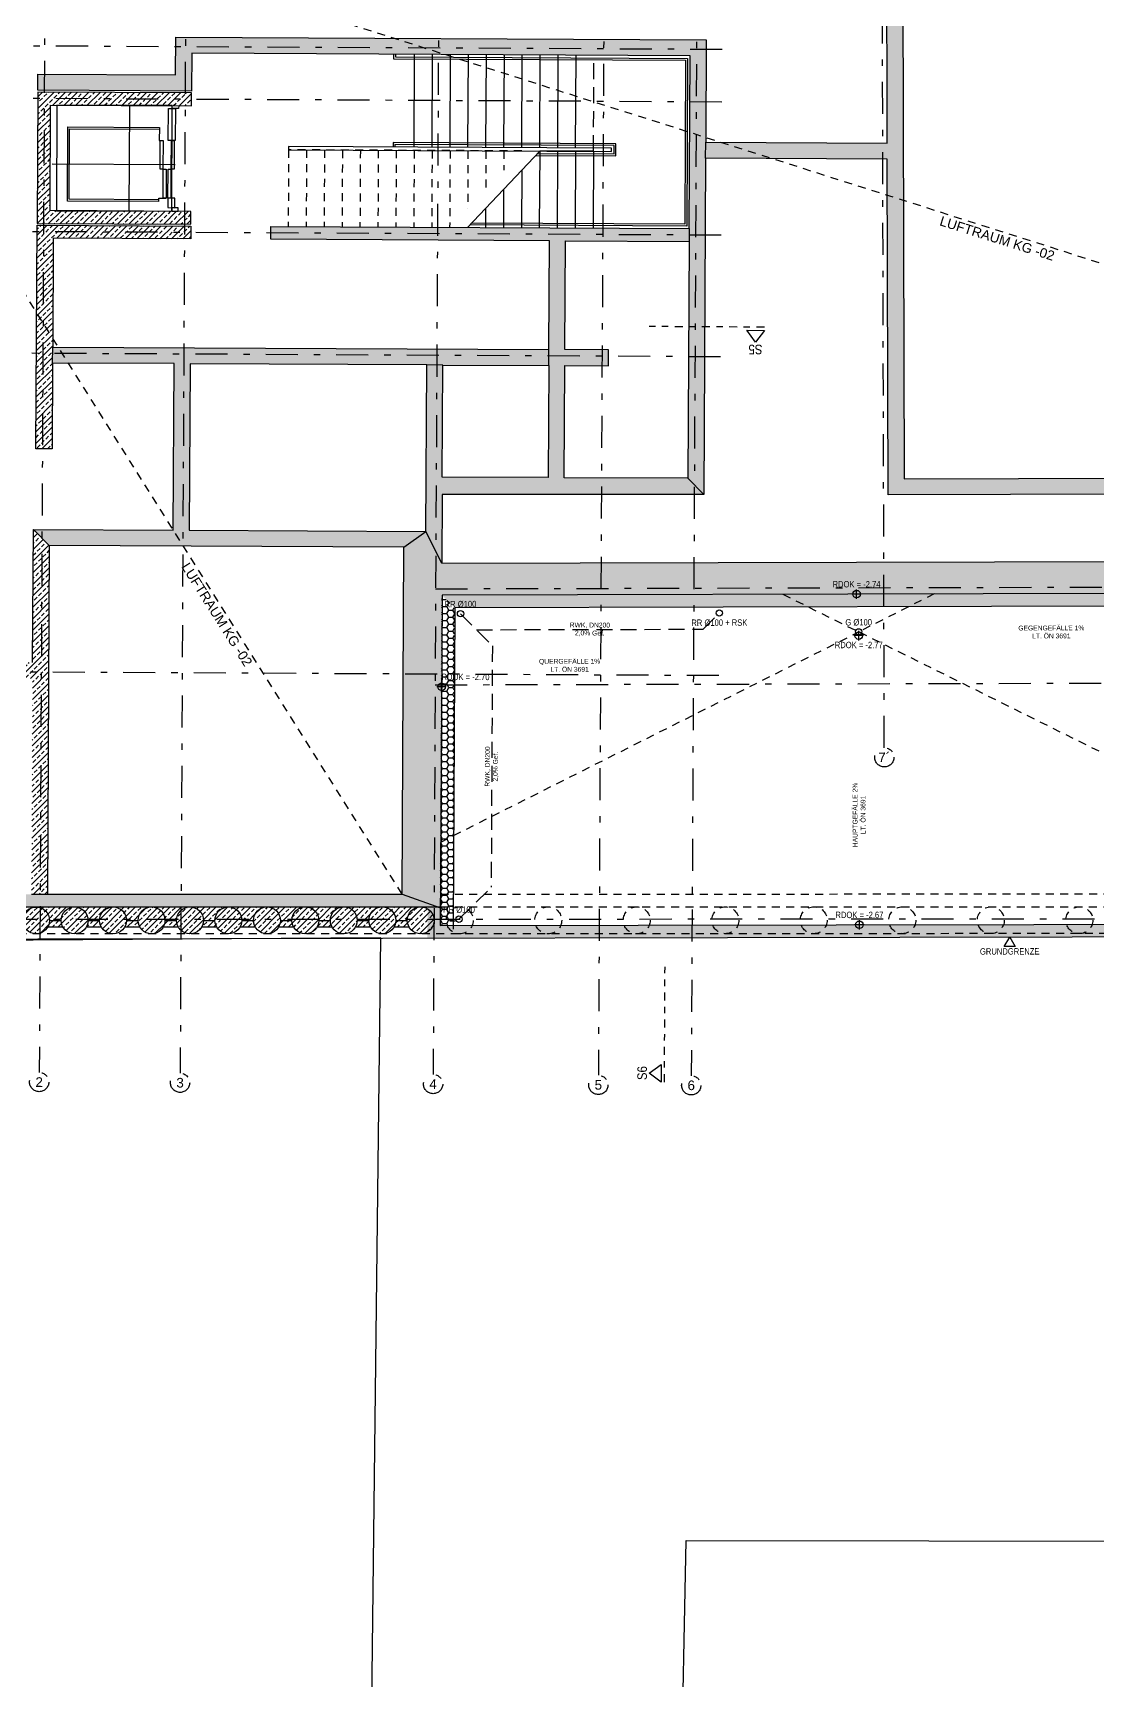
# Model space of a CAD drawing. Header units: millimetres. Extents: x 2717 to 2789, y 1567 to 1698.
# Drawn here: x 2727.82 to 2744.43, y 1627.54 to 1653.27 of the extents above; entities that cross this region are included whole.
import ezdxf
from ezdxf.enums import TextEntityAlignment as Align

# ---------------------------------------------------------------- set-up
doc = ezdxf.new("R2010")
doc.units = ezdxf.units.MM
for name, pattern in [('DASHDOT', [1, 0.5, -0.25, 0, -0.25]), ('HIDDEN', [0.375, 0.25, -0.125]), ('HIDDEN2', [0.1875, 0.125, -0.0625]), ('STRICHPUNKT', [1, 0.5, -0.25, 0, -0.25]), ('STRICHPUNKTX2', [2, 1, -0.5, 0, -0.5])]:
    doc.linetypes.add(name, pattern=pattern)
for name, color, linetype in [('00-AUF---------M0', 8, 'Continuous'), ('01-HID-G00-Lk2-ENTWÄSSERUNG', 8, 'HIDDEN2'), ('01-SCH-G00-Lk2-M0', 8, 'STRICHPUNKTX2'), ('01-SYM-G00-Lk2-M0', 8, 'Continuous'), ('01-TXT---------M0', 1, 'Continuous'), ('02-AXO-G00-Lk2-M0', 8, 'STRICHPUNKT'), ('02-DIM-G00-Lk2-ACHSEN', 8, 'Continuous'), ('02-FIL-G00-Lk2-LILA', 223, 'Continuous'), ('02-FIL-G00-Lk2-STB', 8, 'Continuous'), ('02-HID-G00-Lk2-M0', 8, 'HIDDEN2'), ('02-TWA-G00-Lk2-M0', 4, 'Continuous'), ('02-TWB-G00-Lk2-M0', 5, 'Continuous'), ('02-TXT-G00-Lk2-M0', 8, 'Continuous'), ('02-WDA-G00-Lk2-M0', 8, 'Continuous'), ('03-SYM-G00-LK2-M0', 8, 'Continuous'), ('06-SYM-G00-Lk2-M0', 8, 'Continuous'), ('07-RWK-G00-Lk2-M0', 150, 'HIDDEN'), ('07-RWK-G00-Lk2-TXT', 150, 'Continuous'), ('07-TXT---------M0', 8, 'Continuous'), ('09-FIL-G00-LK2-BLAU', 161, 'Continuous'), ('09-VER-G00-Lk2-GRUNDSTÜCKSGRENZE', 161, 'Continuous')]:
    doc.layers.add(name, color=color, linetype=linetype)
doc.layers.add('00_HLP---------M0', color=6, linetype='Continuous', plot=False)
doc.layers.add('02_PKW-G00-Lk2-M0', color=6, linetype='Continuous', plot=False)
doc.styles.add('ARIAL', font='arial.ttf', dxfattribs={"width": 0.85})
doc.styles.get("Standard").update_dxf_attribs({"font": 'arial.ttf'})
doc.dimstyles.new('pp chromy&schneider', dxfattribs={"dimscale": 0.005, "dimtxt": 25, "dimasz": 10, "dimexe": 0, "dimexo": 0, "dimgap": 5, "dimtad": 1, "dimdec": 1, "dimlfac": 100, "dimrnd": 0.1, "dimzin": 9, "dimdsep": 46, "dimtxsty": 'ARIAL', "dimblk": 'c&s kote', "dimcen": 0, "dimse1": 1, "dimse2": 1, "dimclrd": 8, "dimclrt": 8, "dimadec": 0, "dimazin": 0, "dimtfac": 0.75, "dimtdec": 1, "dimtix": 1, "dimtmove": 2, "dimatfit": 0, "dimldrblk": 'NONE', "dimfxl": 1, "dimtolj": 1, "dimlwd": -1, "dimarcsym": 0})
pattern_1 = [(45, (2691.82905, 1579.03722), (-0.08980256, 0.08980256), []), (45, (2691.91885, 1579.03722), (-0.08980256, 0.08980256), [0.0635, -0.03175])]
pattern_2 = [(4e-12, (2691.829046, 1579.03722), (0.09525, 0.0549926), [0.0635, -0.127]), (120, (2691.829046, 1579.03722), (-0.09524999, 0.05499262), [0.0635, -0.127]), (60, (2691.829046, 1579.03722), (1e-08, 0.10998522), [-0.127, 0.0635])]
pattern_3 = [(45, (2691.82905, 1579.03722), (-0.08980256, 0.08980256), []), (45, (2691.91885, 1579.03722), (-0.08980256, 0.08980256), [0.0635, -0.03175])]

# ---------------------------------------------------------------- blocks, each defined once
blk = doc.blocks.new('01-HK3')
blk.add_lwpolyline([(0, 0), (0.042, 0.073), (-0.042, 0.073)], close=True)
at = {"color": 0, "style": 'ARIAL', "width": 0.85}
blk.add_attdef('HEIGHT', text='', height=0.05, dxfattribs=at).set_placement((0, 0.35), align=Align.TOP_CENTER)
blk = doc.blocks.new('LIFT')
at = {"layer": '00-AUF---------M0'}
for p, q in [((1.5, 1.73), (0.34, 1.73)), ((0.34, 1.73), (0.34, 0.3)), ((1.47, 1.7), (0.37, 1.7)), ((0.37, 1.7), (0.37, 0.3)), ((1.47, 0.3), (1.47, 1.7)), ((1.5, 0.3), (1.5, 1.73))]:
    blk.add_line(p, q, dxfattribs=at)
for points in [[(0.34, 0.3), (0.544, 0.3), (0.544, 0.29)], [(1.5, 0.3), (1.444, 0.3), (1.444, 0.19)]]:
    blk.add_lwpolyline(points, dxfattribs=at)
for points in [[(0.994, 0.24), (0.994, 0.285), (0.544, 0.285), (0.544, 0.24)], [(0, 0.1), (0, 0), (0.044, 0), (0.044, 0.1)], [(0.044, 0.05), (0.544, 0.05), (0.544, 0.16), (0.044, 0.16)], [(0.994, 0.065), (0.994, 0.11), (0.544, 0.11), (0.544, 0.065)], [(1.444, 0.19), (1.444, 0.235), (0.994, 0.235), (0.994, 0.19)], [(1.444, 0.115), (1.444, 0.16), (0.994, 0.16), (0.994, 0.115)], [(1.594, 0.05), (1.444, 0.05), (1.444, 0.16), (1.594, 0.16), (1.594, 0.05)], [(1.65, 0.1), (1.65, 0), (1.594, 0), (1.594, 0.1)]]:
    blk.add_lwpolyline(points, close=True, dxfattribs=at)
at = {"layer": '00_HLP---------M0'}
for points in [[(1.65, 1.9), (1.65, 0.1), (0, 0.1), (0, 1.9), (1.65, 1.9)], [(0.924, 0.05), (0.924, 1.97)], [(1.65, 0.763), (0, 0.763)]]:
    blk.add_lwpolyline(points, dxfattribs=at)
blk = doc.blocks.new('03-rar')
blk.add_circle((0, 0), 0.05)
at = {"layer": '01-TXT---------M0', "color": 8, "style": 'ARIAL', "width": 0.85}
blk.add_attdef('RR', text='', height=0.1, dxfattribs=at).set_placement((0, 0.1), align=Align.CENTER)
blk = doc.blocks.new('schnittführung')
at = {"color": 4, "linetype": 'DASHDOT', "ltscale": 0.25}
blk.add_line((0.237, -0.138), (0.237, 1.662), dxfattribs=at)
blk.add_line((0.237, -0.138), (0.237, 1.662), dxfattribs=at)
blk.add_line((0.237, -0.138), (0.237, 1.662), dxfattribs=at)
at = {"color": 4}
blk.add_lwpolyline([(0.187, 0.138), (0.187, -0.138), (0, 0)], close=True, dxfattribs=at)
at = {"layer": '07-TXT---------M0', "color": 9, "style": 'ARIAL', "text_generation_flag": 6, "width": 0.85}
blk.add_attdef('SCHNITT', text='', height=0.15, rotation=270, dxfattribs=at).set_placement((-0.037, 0), align=Align.CENTER)
blk = doc.blocks.new('01-HK2')
for p, q in [((0.098, 0), (-0.098, 0)), ((0, -0.098), (0, 0.098))]:
    blk.add_line(p, q)
blk.add_circle((0, 0), 0.0773)
at = {"layer": '01-TXT---------M0', "color": 8, "style": 'ARIAL', "width": 0.85}
blk.add_attdef('HEIGHT', text='', height=0.1, rotation=360, dxfattribs=at).set_placement((0, 0.132), align=Align.BOTTOM_CENTER)
blk = doc.blocks.new('c&s kote')
at = {"color": 8}
for p, q in [((0, -2), (0, 2)), ((0, 2), (0, -2)), ((-2, 0), (2, 0)), ((2, 0), (-2, 0))]:
    blk.add_line(p, q, dxfattribs=at)
blk.add_circle((0, 0), 0.5, dxfattribs=at)
blk = doc.blocks.new('*D783')
at = {"layer": '02-DIM-G00-Lk2-ACHSEN', "color": 8, "transparency": 16777216}
blk.add_arc((2722.769, 1656.901), 0.778, 93.3897, 176.7618, dxfattribs=at)
at = {"layer": 'Defpoints', "color": 0, "transparency": 16777216}
for p in [(2722.782, 1659.462), (2722.38, 1657.575), (2738.599, 1657.023), (2717.58, 1656.86), (2722.667, 1637.062)]:
    blk.add_point(p, dxfattribs=at)
at = {"layer": '02-DIM-G00-Lk2-ACHSEN', "color": 8, "transparency": 16777216, "xscale": 0.05, "yscale": 0.05, "zscale": 0.05}
for p, rotation in [((2722.773, 1657.679), 1.54864684780832), ((2721.991, 1656.895), 268.6029117767805)]:
    blk.add_blockref('c&s kote', p, dxfattribs=dict(at, rotation=rotation))
at = {"layer": '02-DIM-G00-Lk2-ACHSEN', "color": 8, "transparency": 16777216, "insert": (2722.281, 1657.387), "char_height": 0.125, "attachment_point": 5, "rotation": 225.0758, "style": 'ARIAL'}
blk.add_mtext('\\A1;90.74°', dxfattribs=at)
blk = doc.blocks.new('_None')
blk = doc.blocks.new('*D784')
at = {"layer": '02-DIM-G00-Lk2-ACHSEN', "color": 8, "transparency": 16777216}
blk.add_arc((2722.679, 1639.429), 1.076, 182.6772, 267.0448, dxfattribs=at)
at = {"layer": 'Defpoints', "color": 0, "transparency": 16777216}
for p in [(2722.782, 1659.462), (2717.491, 1639.427), (2735.08, 1639.432), (2721.747, 1638.892), (2722.667, 1637.062)]:
    blk.add_point(p, dxfattribs=at)
at = {"layer": '02-DIM-G00-Lk2-ACHSEN', "color": 8, "transparency": 16777216, "xscale": 0.05, "yscale": 0.05, "zscale": 0.05}
for p, rotation in [((2721.603, 1639.428), 91.34581227780384), ((2722.674, 1638.353), 358.376192248223)]:
    blk.add_blockref('c&s kote', p, dxfattribs=dict(at, rotation=rotation))
at = {"layer": '02-DIM-G00-Lk2-ACHSEN', "color": 8, "transparency": 16777216, "insert": (2721.98, 1638.732), "char_height": 0.125, "attachment_point": 5, "rotation": 314.861, "style": 'ARIAL'}
blk.add_mtext('\\A1;89.69°', dxfattribs=at)
blk = doc.blocks.new('*D785')
at = {"layer": '02-DIM-G00-Lk2-ACHSEN', "color": 8, "transparency": 16777216}
blk.add_arc((2722.749, 1653.094), 0.799, 93.2915, 176.1236, dxfattribs=at)
at = {"layer": 'Defpoints', "color": 0, "transparency": 16777216}
for p in [(2722.782, 1659.462), (2722.353, 1653.789), (2717.561, 1653.121), (2738.579, 1653.013), (2722.667, 1637.062)]:
    blk.add_point(p, dxfattribs=at)
at = {"layer": '02-DIM-G00-Lk2-ACHSEN', "color": 8, "transparency": 16777216, "xscale": 0.05, "yscale": 0.05, "zscale": 0.05}
for p, rotation in [((2722.753, 1653.894), 1.499517257548462), ((2721.95, 1653.098), 267.9155813783806)]:
    blk.add_blockref('c&s kote', p, dxfattribs=dict(at, rotation=rotation))
at = {"layer": '02-DIM-G00-Lk2-ACHSEN', "color": 8, "transparency": 16777216, "insert": (2722.249, 1653.599), "char_height": 0.125, "attachment_point": 5, "rotation": 224.7075, "style": 'ARIAL'}
blk.add_mtext('\\A1;90.00°', dxfattribs=at)
blk = doc.blocks.new('*D806')
at = {"layer": '02-DIM-G00-Lk2-ACHSEN', "color": 8, "transparency": 16777216}
blk.add_arc((2759.489, 1655.054), 0.842, 3.5436, 86.2542, dxfattribs=at)
at = {"layer": 'Defpoints', "color": 0, "transparency": 16777216}
for p in [(2759.515, 1659.354), (2760.218, 1655.475), (2736.739, 1654.997), (2762.057, 1655.06), (2759.411, 1642.154)]:
    blk.add_point(p, dxfattribs=at)
at = {"layer": '02-DIM-G00-Lk2-ACHSEN', "color": 8, "transparency": 16777216, "xscale": 0.05, "yscale": 0.05, "zscale": 0.05}
for p, rotation in [((2759.494, 1655.896), 177.9548334425481), ((2760.331, 1655.056), 271.8429358785077)]:
    blk.add_blockref('c&s kote', p, dxfattribs=dict(at, rotation=rotation))
at = {"layer": '02-DIM-G00-Lk2-ACHSEN', "color": 8, "transparency": 16777216, "insert": (2760.148, 1655.711), "char_height": 0.125, "attachment_point": 5, "rotation": 314.8989, "style": 'ARIAL'}
blk.add_mtext('\\A1;89.51°', dxfattribs=at)
blk = doc.blocks.new('*D807')
at = {"layer": '02-DIM-G00-Lk2-ACHSEN', "color": 8, "transparency": 16777216}
blk.add_arc((2755.601, 1653.594), 0.501, 5.8632, 84.4214, dxfattribs=at)
at = {"layer": 'Defpoints', "color": 0, "transparency": 16777216}
for p in [(2755.587, 1659.344), (2756.035, 1653.846), (2762.061, 1653.61), (2736.732, 1653.547), (2755.63, 1642.144)]:
    blk.add_point(p, dxfattribs=at)
at = {"layer": '02-DIM-G00-Lk2-ACHSEN', "color": 8, "transparency": 16777216, "xscale": 0.05, "yscale": 0.05, "zscale": 0.05}
for p, rotation in [((2755.6, 1654.095), 177.281841373608), ((2756.102, 1653.595), 273.0027660313883)]:
    blk.add_blockref('c&s kote', p, dxfattribs=dict(at, rotation=rotation))
at = {"layer": '02-DIM-G00-Lk2-ACHSEN', "color": 8, "transparency": 16777216, "insert": (2756.017, 1654.012), "char_height": 0.125, "attachment_point": 5, "rotation": 315.1423, "style": 'ARIAL'}
blk.add_mtext('\\A1;90.00°', dxfattribs=at)

msp = doc.modelspace()

# ---------------------------------------------------------------- hatches: boundary and pattern name
at = {"layer": '02-FIL-G00-Lk2-LILA'}
h = msp.add_hatch(dxfattribs=at)
h.set_pattern_fill('HONEY', color=256, scale=0.02, angle=107.04654, style=0)
h.set_pattern_definition(pattern_2)
h.paths.add_polyline_path([(2759.5437, 1644.5538), (2734.2054, 1644.491), (2734.4044, 1644.2914), (2759.5425, 1644.3539)])
h = msp.add_hatch(dxfattribs=at)
h.set_pattern_fill('HONEY', color=256, scale=0.02, angle=107.04654, style=0)
h.set_pattern_definition(pattern_2)
h.paths.add_polyline_path([(2734.2054, 1644.491), (2734.1792, 1639.3297), (2734.3791, 1639.3301), (2734.4044, 1644.2914)])
at = {"layer": '02-FIL-G00-Lk2-STB'}
h = msp.add_hatch(dxfattribs=at)
h.set_pattern_fill('ANSI33', color=256, scale=0.02, angle=107.04654, style=0)
h.set_pattern_definition(pattern_1)
h.paths.add_polyline_path([(2741.3987, 1654.6588), (2741.1487, 1654.6582), (2741.1564, 1651.5502), (2738.3216, 1651.5647), (2738.3203, 1651.3147), (2741.1571, 1651.3002), (2741.1701, 1646.0582), (2746.8201, 1646.0722), (2746.8194, 1646.3223), (2741.4194, 1646.3089)])
h = msp.add_hatch(dxfattribs=at)
h.set_pattern_fill('ANSI33', color=256, scale=0.02, angle=107.04654, style=0)
h.set_pattern_definition(pattern_1)
h.paths.add_polyline_path([(2738.3216, 1651.5647), (2738.3298, 1653.1647), (2730.0499, 1653.2069), (2730.0469, 1652.6169), (2727.8969, 1652.6279), (2727.8956, 1652.3779), (2730.2956, 1652.3657), (2730.2986, 1652.9556), (2738.0785, 1652.9159), (2738.0647, 1650.216), (2738.0637, 1650.016), (2738.0448, 1646.316), (2738.2935, 1646.0647), (2738.3203, 1651.3147)])
h = msp.add_hatch(dxfattribs=at)
h.set_pattern_fill('ANSI33', color=256, scale=0.02, angle=107.04654, style=0)
h.set_pattern_definition([(44.70755, (2694.996, 1601.30276), (-0.08934302, 0.09025976), []), (44.70755, (2695.0858, 1601.3023), (-0.08934302, 0.09025976), [0.0635, -0.03175])])
h.paths.add_polyline_path([(2730.2954, 1652.3357), (2727.8955, 1652.3479), (2727.885, 1650.2979), (2730.285, 1650.2857), (2730.286, 1650.4857), (2728.086, 1650.4969), (2728.0945, 1652.1469), (2730.2944, 1652.1357)])
h = msp.add_hatch(dxfattribs=at)
h.set_pattern_fill('ANSI33', color=256, scale=0.02, angle=107.04654, style=0)
h.set_pattern_definition(pattern_1)
h.paths.add_polyline_path([(2738.0647, 1650.216), (2731.5348, 1650.2493), (2731.5338, 1650.0493), (2735.8836, 1650.0271), (2735.875, 1648.3271), (2728.128, 1648.3667), (2728.1239, 1648.1167), (2730.0239, 1648.107), (2730.0106, 1645.507), (2727.8256, 1645.5182), (2728.0743, 1645.2669), (2733.6093, 1645.2386), (2733.9548, 1645.4869), (2730.2606, 1645.5057), (2730.2739, 1648.1057), (2733.9681, 1648.0869), (2733.9548, 1645.4869), (2734.2022, 1644.9909), (2734.2078, 1646.0647), (2738.2935, 1646.0647), (2738.0448, 1646.316), (2736.1147, 1646.3259), (2736.1237, 1648.0758), (2736.8038, 1648.0724), (2736.805, 1648.3224), (2736.125, 1648.3258), (2736.1336, 1650.0258), (2738.0637, 1650.016)])
h.paths.add_polyline_path([(2734.2181, 1648.0856), (2735.8737, 1648.0771), (2735.8647, 1646.3271), (2734.2091, 1646.3356)], flags=16)
h = msp.add_hatch(dxfattribs=at)
h.set_pattern_fill('ANSI33', color=256, scale=0.02, angle=107.04654, style=0)
h.set_pattern_definition(pattern_1)
h.paths.add_polyline_path([(2728.128, 1648.3667), (2728.1338, 1650.0667), (2730.2848, 1650.0557), (2730.2848, 1650.2557), (2727.8849, 1650.2679), (2727.867, 1646.778), (2728.117, 1646.7767), (2728.1239, 1648.1167)])
h = msp.add_hatch(dxfattribs=at)
h.set_pattern_fill('ANSI33', color=256, scale=0.02, angle=107.04654, style=0)
h.set_pattern_definition(pattern_1)
h.paths.add_polyline_path([(2727.8256, 1645.5182), (2727.815, 1643.4382), (2723.0501, 1643.4625), (2723.0488, 1643.2125), (2727.8137, 1643.1882), (2727.7965, 1639.8197), (2728.0465, 1639.8198), (2728.0743, 1645.2669)])
h = msp.add_hatch(dxfattribs=at)
h.set_pattern_fill('ANSI33', color=256, scale=0.02, angle=107.04654, style=0)
h.set_pattern_definition(pattern_1)
h.paths.add_polyline_path([(2759.2133, 1644.553), (2759.2133, 1644.5587), (2759.0185, 1645.0526), (2734.2022, 1644.9909), (2733.9548, 1645.4869), (2733.6093, 1645.2386), (2733.5816, 1639.8212), (2734.1401, 1639.6213), (2734.1806, 1639.6213), (2734.2054, 1644.491)])
h = msp.add_hatch(dxfattribs=at)
h.set_pattern_fill('ANSI33', color=256, scale=0.02, angle=107.04654, style=0)
h.set_pattern_definition(pattern_1)
h.paths.add_polyline_path([(2733.5816, 1639.8212), (2728.0465, 1639.8198), (2727.7965, 1639.8197), (2723.0315, 1639.8185), (2722.8304, 1639.6185), (2723.5185, 1639.6186, -0.0020296), (2723.5202, 1639.6186), (2724.4181, 1639.6189, -0.0028758), (2724.4205, 1639.6189), (2725.3178, 1639.6191, -0.0035244), (2725.3208, 1639.6191), (2726.2176, 1639.6193, -0.0040709), (2726.221, 1639.6193), (2727.1174, 1639.6195, -0.0045522), (2727.1212, 1639.6195), (2727.6173, 1639.6197, -0.0047988), (2727.6213, 1639.6197), (2728.1172, 1639.6198, -0.0050333), (2728.1214, 1639.6198), (2734.1401, 1639.6213)])
h = msp.add_hatch(dxfattribs=at)
h.set_pattern_fill('ANSI33', color=256, scale=0.02, angle=107.04654, style=0)
h.set_pattern_definition(pattern_1)
h.paths.add_polyline_path([(2723.4789, 1639.4086, 1), (2723.0589, 1639.4086, 1)])
h.paths.add_polyline_path([(2724.2789, 1639.4088, 1), (2723.8589, 1639.4088, 1)])
h.paths.add_polyline_path([(2725.0789, 1639.409, 1), (2724.6589, 1639.409, 1)])
h.paths.add_polyline_path([(2725.8788, 1639.4092, 1), (2725.4588, 1639.4092, 1)])
h.paths.add_polyline_path([(2726.6788, 1639.4094, 1), (2726.2588, 1639.4094, 1)])
h.paths.add_polyline_path([(2727.4788, 1639.4096, 1), (2727.0588, 1639.4096, 1)])
h.paths.add_polyline_path([(2728.0792, 1639.4097, 1), (2727.6592, 1639.4097, 1)])
h.paths.add_polyline_path([(2732.8826, 1639.4109, 1), (2732.4626, 1639.4109, 1)])
h.paths.add_polyline_path([(2732.2822, 1639.4108, 1), (2731.8622, 1639.4108, 1)])
h.paths.add_polyline_path([(2731.6818, 1639.4106, 1), (2731.2618, 1639.4106, 1)])
h.paths.add_polyline_path([(2731.0813, 1639.4105, 1), (2730.6613, 1639.4105, 1)])
h.paths.add_polyline_path([(2730.4809, 1639.4103, 1), (2730.0609, 1639.4103, 1)])
h.paths.add_polyline_path([(2729.8805, 1639.4102, 1), (2729.4605, 1639.4102, 1)])
h.paths.add_polyline_path([(2729.2801, 1639.41, 1), (2728.8601, 1639.41, 1)])
h.paths.add_polyline_path([(2728.6797, 1639.4099, 1), (2728.2597, 1639.4099, 1)])
h = msp.add_hatch(dxfattribs=at)
h.set_pattern_fill('ANSI33', color=256, scale=0.02, angle=107.04654, style=0)
h.set_pattern_definition(pattern_1)
h.paths.add_polyline_path([(2724.8688, 1639.619), (2724.0688, 1639.6188, -0.4142136), (2724.2789, 1639.4088, 0.4210714), (2724.6589, 1639.4089, -0.4142136)])
h.paths.add_polyline_path([(2724.0688, 1639.6188), (2723.2688, 1639.6186, -0.4142136), (2723.4789, 1639.4086, 0.4210726), (2723.8589, 1639.4087, -0.4142136)])
h.paths.add_polyline_path([(2725.6688, 1639.6192), (2724.8688, 1639.619, -0.4142136), (2725.0789, 1639.409, 0.4210714), (2725.4588, 1639.4091, -0.4142136)])
h.paths.add_polyline_path([(2726.4688, 1639.6194), (2725.6688, 1639.6192, -0.4142136), (2725.8788, 1639.4092, 0.4210714), (2726.2588, 1639.4093, -0.4142136)])
h.paths.add_polyline_path([(2727.2688, 1639.6196), (2726.4688, 1639.6194, -0.4142136), (2726.6788, 1639.4094, 0.4210714), (2727.0588, 1639.4095, -0.4142136)])
h.paths.add_polyline_path([(2727.8692, 1639.6197), (2727.2688, 1639.6196, -0.4142136), (2727.4788, 1639.4096), (2727.6592, 1639.4097, -0.4142136)])
h.paths.add_polyline_path([(2728.4696, 1639.6199), (2727.8692, 1639.6197, -0.4142136), (2728.0792, 1639.4098), (2728.2597, 1639.4098, -0.4142136)])
h.paths.add_polyline_path([(2729.07, 1639.62), (2728.4696, 1639.6199, -0.4142136), (2728.6797, 1639.4099), (2728.8601, 1639.41, -0.4142136)])
h.paths.add_polyline_path([(2729.6704, 1639.6202), (2729.07, 1639.62, -0.4142136), (2729.2801, 1639.4101), (2729.4605, 1639.4101, -0.4142136)])
h.paths.add_polyline_path([(2730.2709, 1639.6203), (2729.6704, 1639.6202, -0.4142136), (2729.8805, 1639.4102), (2730.0609, 1639.4103, -0.4142136)])
h.paths.add_polyline_path([(2730.8713, 1639.6205), (2730.2709, 1639.6203, -0.4142136), (2730.4809, 1639.4104), (2730.6613, 1639.4104, -0.4142136)])
h.paths.add_polyline_path([(2731.4717, 1639.6206), (2730.8713, 1639.6205, -0.4142136), (2731.0813, 1639.4105), (2731.2618, 1639.4106, -0.4142136)])
h.paths.add_polyline_path([(2732.0721, 1639.6208), (2731.4717, 1639.6206, -0.4142136), (2731.6818, 1639.4107), (2731.8622, 1639.4107, -0.4142136)])
h.paths.add_polyline_path([(2732.6726, 1639.6209), (2732.0721, 1639.6208, -0.4142136), (2732.2822, 1639.4108), (2732.4626, 1639.4109, -0.4142136)])
h.paths.add_polyline_path([(2733.273, 1639.6211), (2732.6726, 1639.6209, -0.4142136), (2732.8826, 1639.411), (2733.063, 1639.411, -0.4142136)])
h.paths.add_polyline_path([(2733.8735, 1639.6209), (2733.8735, 1639.6212), (2733.273, 1639.6211, -0.4142136), (2733.483, 1639.4111), (2733.6635, 1639.4112, -0.413868)])
h = msp.add_hatch(dxfattribs=at)
h.set_pattern_fill('ANSI33', color=256, scale=0.02, angle=107.04654, style=0)
h.set_pattern_definition(pattern_1)
h.paths.add_polyline_path([(2723.8882, 1639.3018, -0.1343907), (2723.8589, 1639.4087, -0.4210726), (2723.4789, 1639.4086, -0.1343907), (2723.4496, 1639.3017, 0.3331513)])
h.paths.add_polyline_path([(2724.6825, 1639.2978, -0.1204042), (2724.6589, 1639.3947, -0.01761), (2724.6594, 1639.4095, -0.4219043), (2724.2789, 1639.4088, -0.1343906), (2724.2496, 1639.3019, 0.3278468)])
h.paths.add_polyline_path([(2725.4588, 1639.4091, -0.4219043), (2725.0783, 1639.4096, -0.017735), (2725.0789, 1639.3947, -0.1202774), (2725.0552, 1639.2979, 0.3278468), (2725.4881, 1639.3022, -0.1343906)])
h.paths.add_polyline_path([(2726.2881, 1639.3024, -0.1343906), (2726.2588, 1639.4093, -0.4210714), (2725.8788, 1639.4092, -0.1343906), (2725.8496, 1639.3023, 0.3331506)])
h.paths.add_polyline_path([(2727.0881, 1639.3026, -0.1343906), (2727.0588, 1639.4095, -0.4210714), (2726.6788, 1639.4094, -0.1343906), (2726.6496, 1639.3025, 0.3331506)])
h.paths.add_polyline_path([(2727.6592, 1639.4097), (2727.4788, 1639.4096, -0.12472), (2727.4535, 1639.3096), (2727.6846, 1639.3097, -0.12472)])
h.paths.add_polyline_path([(2728.2597, 1639.4098), (2728.0792, 1639.4098, -0.12472), (2728.0539, 1639.3098), (2728.285, 1639.3098, -0.12472)])
h.paths.add_polyline_path([(2728.8601, 1639.41), (2728.6797, 1639.4099, -0.12472), (2728.6543, 1639.3099), (2728.8854, 1639.31, -0.12472)])
h.paths.add_polyline_path([(2729.4605, 1639.4101), (2729.2801, 1639.4101, -0.12472), (2729.2548, 1639.3101), (2729.4859, 1639.3101, -0.12472)])
h.paths.add_polyline_path([(2730.0609, 1639.4103), (2729.8805, 1639.4102, -0.12472), (2729.8552, 1639.3102), (2730.0863, 1639.3103, -0.12472)])
h.paths.add_polyline_path([(2730.6613, 1639.4104), (2730.4809, 1639.4104, -0.12472), (2730.4556, 1639.3104), (2730.6867, 1639.3104, -0.12472)])
h.paths.add_polyline_path([(2731.2618, 1639.4106), (2731.0813, 1639.4105, -0.12472), (2731.056, 1639.3105), (2731.2871, 1639.3106, -0.12472)])
h.paths.add_polyline_path([(2731.8622, 1639.4107), (2731.6818, 1639.4107, -0.12472), (2731.6565, 1639.3107), (2731.8876, 1639.3107, -0.12472)])
h.paths.add_polyline_path([(2732.4626, 1639.4109), (2732.2822, 1639.4108, -0.12472), (2732.2569, 1639.3108), (2732.488, 1639.3109, -0.12472)])
h.paths.add_polyline_path([(2733.063, 1639.411), (2732.8826, 1639.411, -0.12472), (2732.8573, 1639.311), (2733.0884, 1639.311, -0.12472)])
h.paths.add_polyline_path([(2733.6635, 1639.4112), (2733.483, 1639.4111, -0.12472), (2733.4577, 1639.3111), (2733.6887, 1639.3112, -0.1246704)])
h = msp.add_hatch(dxfattribs=at)
h.set_pattern_fill('ANSI33', color=256, scale=0.02, angle=107.04654, style=0)
h.set_pattern_definition(pattern_3)
edge = h.paths.add_edge_path()
edge.add_arc((2733.273, 1639.4111), 0.21, 107.04654, 467.04654)
h = msp.add_hatch(dxfattribs=at)
h.set_pattern_fill('ANSI33', color=256, scale=0.02, angle=107.04654, style=0)
h.set_pattern_definition(pattern_3)
edge = h.paths.add_edge_path()
edge.add_arc((2733.8735, 1639.4109), 0.21, 107.04654, 467.04654)
h = msp.add_hatch(dxfattribs=at)
h.set_pattern_fill('ANSI33', color=256, scale=0.02, angle=107.04654, style=0)
h.set_pattern_definition(pattern_1)
h.paths.add_polyline_path([(2734.1792, 1639.3297), (2734.1807, 1639.6213), (2733.9806, 1639.6213), (2733.9781, 1639.1293), (2749.4259, 1639.1586), (2749.6265, 1639.359)])

# ---------------------------------------------------------------- linework, layer by layer
at = {"layer": '01-HID-G00-Lk2-ENTWÄSSERUNG'}
for p in [(2739.5286, 1644.5042), (2741.8892, 1644.5101), (2734.1858, 1640.635), (2744.8655, 1641.8527)]:
    msp.add_line(p, (2740.7104, 1643.9171), dxfattribs=at)
at = {"layer": '02-AXO-G00-Lk2-M0'}
for points in [[(2728.0317, 1659.4349), (2727.9173, 1637.0352)], [(2730.2316, 1659.4237), (2730.1173, 1637.024)], [(2734.1816, 1659.4035), (2734.0672, 1637.0038)], [(2736.7615, 1659.3903), (2736.6472, 1636.9906)], [(2738.2115, 1659.3829), (2738.0972, 1636.9832)], [(2741.1099, 1642.1081), (2741.0672, 1659.308)], [(2738.579, 1653.0134), (2717.5608, 1653.1207)], [(2738.5748, 1652.1934), (2717.5566, 1652.3007)], [(2738.5642, 1650.1134), (2717.546, 1650.2207)], [(2738.5545, 1648.2134), (2717.5363, 1648.3207)], [(2734.106, 1644.5907), (2762.0828, 1644.6602), (2762.0828, 1644.6602)], [(2738.5291, 1643.2335), (2717.5109, 1643.3408)], [(2734.0983, 1643.0907), (2762.0866, 1643.1602), (2762.0866, 1643.1602)], [(2717.4909, 1639.4273), (2750.4298, 1639.4356)]]:
    msp.add_lwpolyline(points, dxfattribs=at)
for centre in [(2741.1103, 1641.9581), (2727.9166, 1636.8852), (2730.1165, 1636.874), (2734.0665, 1636.8538), (2736.6464, 1636.8406), (2738.0964, 1636.8332)]:
    msp.add_circle(centre, 0.15, dxfattribs=at)
at = {"layer": '02-FIL-G00-Lk2-STB'}
for points in [[(2738.3203, 1651.3147), (2738.3216, 1651.5647)], [(2738.0647, 1650.216), (2738.0637, 1650.016)], [(2728.1239, 1648.1167), (2728.128, 1648.3667)], [(2735.8737, 1648.0771), (2735.8737, 1648.3271)], [(2734.2181, 1648.0856), (2733.9681, 1648.0869)], [(2738.0448, 1646.316), (2738.2935, 1646.0647)], [(2727.8256, 1645.5182), (2728.0743, 1645.2669)], [(2733.6093, 1645.2386), (2733.9548, 1645.4869)], [(2734.2022, 1644.9909), (2733.9548, 1645.4869)], [(2727.7965, 1639.8197), (2728.0465, 1639.8198)], [(2733.5816, 1639.8212), (2734.1806, 1639.6068)]]:
    msp.add_lwpolyline(points, dxfattribs=at)
at = {"layer": '02-HID-G00-Lk2-M0', "color": 4}
msp.add_line((2749.5417, 1639.2051), (2722.4083, 1639.1984), dxfattribs=at)
at = {"layer": '02-HID-G00-Lk2-M0'}
msp.add_lwpolyline([(2734.1817, 1639.8213), (2750.1617, 1639.8253), (2750.1617, 1629.2572)], dxfattribs=at)
at = {"layer": '02-HID-G00-Lk2-M0', "color": 4}
for points in [[(2734.1807, 1639.6213), (2749.9617, 1639.6253), (2749.9617, 1629.5872)], [(2734.3807, 1639.6214), (2734.3786, 1639.2007)], [(2734.3807, 1639.6214), (2734.3786, 1639.2007)]]:
    msp.add_lwpolyline(points, dxfattribs=at)
for centre in [(2734.4824, 1639.4114), (2735.8642, 1639.4117), (2737.246, 1639.4121), (2738.6278, 1639.4124), (2740.0096, 1639.4128), (2741.3914, 1639.4131), (2742.7732, 1639.4135), (2744.155, 1639.4138)]:
    msp.add_circle(centre, 0.21, dxfattribs=at)
at = {"layer": '02-TWA-G00-Lk2-M0'}
for p, q in [((2741.3987, 1654.6588), (2741.4194, 1646.3089)), ((2738.3203, 1651.3147), (2738.2935, 1646.0647)), ((2741.1571, 1651.3002), (2738.3203, 1651.3147)), ((2741.1701, 1646.0582), (2741.1571, 1651.3002)), ((2741.4194, 1646.3089), (2746.8194, 1646.3223)), ((2734.2078, 1646.0647), (2734.2022, 1644.9909)), ((2738.2935, 1646.0647), (2734.2078, 1646.0647)), ((2746.8201, 1646.0722), (2741.1701, 1646.0582)), ((2728.0743, 1645.2669), (2728.0465, 1639.8198)), ((2733.6093, 1645.2386), (2728.0743, 1645.2669)), ((2733.5816, 1639.8212), (2733.6093, 1645.2386)), ((2734.2022, 1644.9909), (2759.0185, 1645.0526)), ((2728.0465, 1639.8198), (2733.5816, 1639.8212)), ((2722.8304, 1639.6185), (2734.1807, 1639.6213)), ((2734.1806, 1639.6213), (2722.8304, 1639.6185))]:
    msp.add_line(p, q, dxfattribs=at)
for points in [[(2727.815, 1643.4382), (2727.8256, 1645.5182), (2730.0106, 1645.507), (2730.0239, 1648.107), (2728.1239, 1648.1167), (2728.117, 1646.7767), (2727.867, 1646.778), (2727.8849, 1650.2679), (2730.2848, 1650.2557), (2730.2848, 1650.0557), (2728.1338, 1650.0667), (2728.128, 1648.3667), (2735.875, 1648.3271), (2735.8836, 1650.0271), (2731.5338, 1650.0493), (2731.5348, 1650.2493), (2738.0647, 1650.216), (2738.0785, 1652.9159), (2730.2986, 1652.9556), (2730.2956, 1652.3657), (2727.8956, 1652.3779), (2727.8969, 1652.6279), (2730.0469, 1652.6169), (2730.0499, 1653.2069), (2738.3298, 1653.1647), (2738.3216, 1651.5647), (2741.1564, 1651.5502), (2741.1487, 1654.6582)], [(2764.6917, 1629.5072), (2764.6917, 1638.9876), (2759.5077, 1638.9771), (2759.5437, 1644.5538), (2734.2054, 1644.491), (2734.1806, 1639.6213)], [(2734.2054, 1644.491), (2734.1792, 1639.3297), (2749.6265, 1639.359), (2749.5961, 1629.5072), (2764.6917, 1629.5072)], [(2728.0792, 1639.4098), (2728.2597, 1639.4098)], [(2728.6797, 1639.4099), (2728.8601, 1639.41)], [(2729.2801, 1639.4101), (2729.4605, 1639.4101)], [(2729.8805, 1639.4102), (2730.0609, 1639.4103)], [(2730.4809, 1639.4104), (2730.6613, 1639.4104)], [(2731.0813, 1639.4105), (2731.2618, 1639.4106)], [(2731.6818, 1639.4107), (2731.8622, 1639.4107)], [(2732.2822, 1639.4108), (2732.4626, 1639.4109)], [(2732.8826, 1639.411), (2733.063, 1639.411)], [(2733.483, 1639.4111), (2733.6635, 1639.4112)], [(2728.0539, 1639.3098), (2728.285, 1639.3098)], [(2728.6543, 1639.3099), (2728.8854, 1639.31)], [(2729.2548, 1639.3101), (2729.4859, 1639.3101)], [(2729.8552, 1639.3102), (2730.0863, 1639.3103)], [(2730.4556, 1639.3104), (2730.6867, 1639.3104)], [(2731.056, 1639.3105), (2731.2871, 1639.3106)], [(2731.6565, 1639.3107), (2731.8876, 1639.3107)], [(2732.2569, 1639.3108), (2732.488, 1639.3109)], [(2732.8573, 1639.311), (2733.0884, 1639.311)], [(2733.4577, 1639.3111), (2733.6887, 1639.3112)]]:
    msp.add_lwpolyline(points, dxfattribs=at)
for points in [[(2730.2954, 1652.3357), (2727.8955, 1652.3479), (2727.885, 1650.2979), (2730.285, 1650.2857), (2730.286, 1650.4857), (2728.086, 1650.4969), (2728.0945, 1652.1469), (2730.2944, 1652.1357)], [(2736.1336, 1650.0258), (2738.0637, 1650.016), (2738.0448, 1646.316), (2736.1147, 1646.3259), (2736.1237, 1648.0758), (2736.8038, 1648.0724), (2736.805, 1648.3224), (2736.125, 1648.3258), (2736.1336, 1650.0258)], [(2733.9681, 1648.0869), (2730.2739, 1648.1057), (2730.2606, 1645.5057), (2733.9548, 1645.4869)], [(2734.2181, 1648.0856), (2735.8737, 1648.0771), (2735.8647, 1646.3271), (2734.2091, 1646.3356)]]:
    msp.add_lwpolyline(points, close=True, dxfattribs=at)
for centre in [(2727.8692, 1639.4097), (2728.4697, 1639.4099), (2729.0701, 1639.41), (2729.6705, 1639.4102), (2730.2709, 1639.4103), (2730.8713, 1639.4105), (2731.4718, 1639.4106), (2732.0722, 1639.4108), (2732.6726, 1639.4109), (2733.273, 1639.4111), (2733.8735, 1639.4109)]:
    msp.add_circle(centre, 0.21, dxfattribs=at)
at = {"layer": '02-TWB-G00-Lk2-M0'}
msp.add_lwpolyline([(2722.224, 1582.8858), (2722.3097, 1620.3676), (2722.3934, 1639.068), (2733.2429, 1639.1412), (2733.0899, 1625.8381), (2737.9416, 1625.8091), (2738.0176, 1629.7252), (2749.3808, 1629.7081), (2749.3808, 1629.7081), (2749.3659, 1617.9914), (2737.9328, 1618.0299), (2737.9762, 1622.1484), (2733.0768, 1622.1628), (2733.0395, 1606.6608)], dxfattribs=at)
at = {"layer": '02-TXT-G00-Lk2-M0', "linetype": 'HIDDEN2'}
msp.add_lwpolyline([(2733.5816, 1639.8212), (2723.1165, 1656.4832), (2759.0185, 1645.0526)], dxfattribs=at)
at = {"layer": '02-WDA-G00-Lk2-M0'}
msp.add_lwpolyline([(2759.5425, 1644.3539), (2734.4044, 1644.2914), (2734.3816, 1639.3301)], dxfattribs=at)
at = {"layer": '02_PKW-G00-Lk2-M0', "linetype": 'HIDDEN'}
msp.add_lwpolyline([(2734.3293, 1639.406), (2734.4093, 1639.4056)], dxfattribs=at)
at = {"layer": '03-SYM-G00-LK2-M0'}
for points in [[(2743.8433, 1643.7149, 0, 0, 0), (2743.5933, 1643.7142, 0.05, 0, 0), (2743.4433, 1643.7139, 0, 0, 0)], [(2736.0729, 1643.1938, 0, 0, 0), (2736.3229, 1643.1944, 0.05, 0, 0), (2736.4729, 1643.1948, 0, 0, 0)], [(2740.9178, 1640.9332, 0, 0, 0), (2740.9172, 1641.1832, 0.05, 0, 0), (2740.9168, 1641.3332, 0, 0, 0)]]:
    msp.add_lwpolyline(points, format="xyseb", dxfattribs=at)
at = {"layer": '06-SYM-G00-Lk2-M0'}
for points in [[(2733.4486, 1652.9396), (2733.4482, 1652.8696), (2738.0082, 1652.8463), (2737.9951, 1650.2863), (2734.6705, 1650.3033)], [(2733.4786, 1652.9394), (2733.4784, 1652.8994), (2738.0383, 1652.8761), (2738.0249, 1650.2562), (2734.6423, 1650.2734)], [(2733.7712, 1651.4879), (2733.7786, 1652.9379)], [(2734.0512, 1651.4865), (2734.0586, 1652.9365)], [(2734.3312, 1651.485), (2734.3386, 1652.935)], [(2734.6112, 1651.4836), (2734.6186, 1652.9336)], [(2734.8911, 1651.4822), (2734.8986, 1652.9322)], [(2735.1711, 1651.4808), (2735.1785, 1652.9307)], [(2735.4511, 1651.4793), (2735.4585, 1652.9293)], [(2735.7311, 1651.4779), (2735.7385, 1652.9279)], [(2736.0111, 1651.4765), (2736.0185, 1652.9264)], [(2736.2911, 1651.475), (2736.2985, 1652.925)], [(2735.6652, 1651.3582), (2736.9205, 1651.3518), (2736.9215, 1651.5418), (2733.4415, 1651.5596), (2733.4412, 1651.4896)], [(2735.6933, 1651.3881), (2736.8907, 1651.382), (2736.8913, 1651.512), (2733.4714, 1651.5294), (2733.4714, 1651.5294), (2733.4712, 1651.4894)], [(2736.5709, 1651.4236), (2735.7309, 1651.4279), (2734.6048, 1650.2336)], [(2735.7309, 1651.4279), (2735.7248, 1650.2279)], [(2736.0109, 1651.4265), (2736.0048, 1650.2265)], [(2736.2909, 1651.425), (2736.2848, 1650.2251)], [(2736.5709, 1651.4236), (2736.5647, 1650.2236)], [(2735.4494, 1651.1293), (2735.4448, 1650.2293)], [(2735.1678, 1650.8308), (2735.1648, 1650.2308)], [(2734.8863, 1650.5322), (2734.8848, 1650.2322)]]:
    msp.add_lwpolyline(points, dxfattribs=at)
at = {"layer": '06-SYM-G00-Lk2-M0', "linetype": 'HIDDEN'}
msp.add_lwpolyline([(2736.5709, 1651.4236), (2736.5785, 1652.9236)], dxfattribs=at)
at = {"layer": '06-SYM-G00-Lk2-M0'}
for points in [[(2733.7749, 1652.2129, 0, 0, 0), (2736.0148, 1652.2015, 0.1, 0, 0), (2736.2948, 1652.2, 0, 0, 0)], [(2736.5678, 1650.8236, 0, 0, 0), (2735.4478, 1650.8293, 0.1, 0, 0), (2735.1678, 1650.8308, 0, 0, 0)]]:
    msp.add_lwpolyline(points, format="xyseb", dxfattribs=at)
at = {"layer": '06-SYM-G00-Lk2-M0', "linetype": 'HIDDEN2'}
for points in [[(2731.8109, 1651.4479), (2731.8048, 1650.2479)], [(2735.4509, 1651.4293), (2731.8109, 1651.4479)], [(2732.0909, 1651.4465), (2732.0848, 1650.2465)], [(2732.3709, 1651.445), (2732.3648, 1650.2451)], [(2732.6509, 1651.4436), (2732.6448, 1650.2436)], [(2732.9309, 1651.4422), (2732.9248, 1650.2422)], [(2733.2109, 1651.4408), (2733.2048, 1650.2408)], [(2733.4909, 1651.4393), (2733.4848, 1650.2393)], [(2733.7709, 1651.4379), (2733.7648, 1650.2379)], [(2734.0509, 1651.4365), (2734.0448, 1650.2365)], [(2734.3309, 1651.435), (2734.3248, 1650.2351)], [(2734.6109, 1651.4336), (2734.6063, 1650.5336)], [(2734.8909, 1651.4322), (2734.8878, 1650.8322)], [(2735.1709, 1651.4308), (2735.1694, 1651.1308)]]:
    msp.add_lwpolyline(points, dxfattribs=at)
at = {"layer": '06-SYM-G00-Lk2-M0'}
msp.add_lwpolyline([(2731.8109, 1651.4479), (2736.8509, 1651.4222), (2736.8511, 1651.4722), (2731.8112, 1651.4979), (2731.8109, 1651.4479)], close=True, dxfattribs=at)
at = {"layer": '06-SYM-G00-Lk2-M0', "linetype": 'HIDDEN2'}
msp.add_lwpolyline([(2734.8878, 1650.8322, 0, 0, 0), (2732.3455, 1650.8452, 0.1, 0, 0), (2732.0879, 1650.8465, 0, 0, 0)], format="xyseb", dxfattribs=at)
at = {"layer": '07-RWK-G00-Lk2-M0'}
for points in [[(2734.4947, 1644.2016), (2734.9921, 1643.6991)], [(2738.2834, 1643.9592), (2738.5347, 1644.2117)], [(2734.7434, 1643.9504), (2738.2834, 1643.9592)], [(2734.9921, 1643.6991), (2734.9729, 1639.9274)], [(2734.4703, 1639.43), (2734.9729, 1639.9274)]]:
    msp.add_lwpolyline(points, dxfattribs=at)
at = {"layer": '07-RWK-G00-Lk2-TXT'}
for points in [[(2736.6649, 1643.8063, 0, 0, 0), (2736.3649, 1643.8033, 0.05, 0, 0), (2736.2149, 1643.8018, 0, 0, 0)], [(2735.1317, 1641.6625, 0, 0, 0), (2735.1332, 1641.9625, 0.05, 0, 0), (2735.134, 1642.1125, 0, 0, 0)]]:
    msp.add_lwpolyline(points, format="xyseb", dxfattribs=at)
at = {"layer": '09-VER-G00-Lk2-GRUNDSTÜCKSGRENZE'}
msp.add_lwpolyline([(2776.9917, 1608.8839), (2765.8286, 1609.0112), (2749.3334, 1609.2146), (2749.4259, 1639.1586), (2722.5078, 1639.1076), (2722.3778, 1639.1082), (2722.4604, 1655.2759), (2722.4701, 1657.1883), (2737.4639, 1657.3044), (2759.8266, 1657.36), (2759.709, 1639.1775), (2759.8432, 1639.1784), (2776.9917, 1639.2109)], close=True, dxfattribs=at)

# ---------------------------------------------------------------- block references
at = {"layer": '01-SCH-G00-Lk2-M0'}
for p, rotation, values in [((2739.0994, 1648.4408), 89.70754932610956, {'SCHNITT': 'S5'}), ((2737.4414, 1637.0244), 359.7075493268398, {'SCHNITT': 'S6'})]:
    msp.add_blockref('schnittführung', p, dxfattribs=dict(at, rotation=rotation)).add_auto_attribs(values)
at = {"layer": '01-SYM-G00-Lk2-M0'}
ref = msp.add_blockref('01-HK2', (2740.6771, 1644.5071), dxfattribs=dict(at, xscale=0.7575757580624572, yscale=0.7575757580613005, zscale=0.7575757580681661, rotation=1.7625667e-08))
ref.add_attrib('HEIGHT', 'RDOK = -2.74', dxfattribs={"layer": '01-TXT---------M0', "color": 8, "height": 0.1, "rotation": 0, "style": 'ARIAL', "width": 0.85}).set_placement((2740.6771, 1644.5813), align=Align.BOTTOM_CENTER)
ref = msp.add_blockref('01-HK2', (2740.7105, 1643.8585), dxfattribs=dict(at, xscale=0.7575757580624572, yscale=0.7575757580613005, zscale=0.7575757580681661, rotation=1.7625667e-08))
ref.add_attrib('HEIGHT', 'RDOK = -2.77', dxfattribs={"layer": '01-TXT---------M0', "color": 8, "height": 0.1, "rotation": 0, "style": 'ARIAL', "width": 0.85}).set_placement((2740.7113, 1643.6327), align=Align.BOTTOM_CENTER)
ref = msp.add_blockref('01-HK2', (2734.1982, 1643.0591), dxfattribs=dict(at, xscale=0.7575757580624572, yscale=0.7575757580613005, zscale=0.7575757580681661, rotation=1.7625667e-08))
ref.add_attrib('HEIGHT', 'RDOK = -2.70', dxfattribs={"layer": '01-TXT---------M0', "color": 8, "height": 0.1, "rotation": 0, "style": 'ARIAL', "width": 0.85}).set_placement((2734.1982, 1643.1333), align=Align.BOTTOM_LEFT)
ref = msp.add_blockref('01-HK2', (2740.7217, 1639.3421), dxfattribs=dict(at, xscale=0.7575757580624572, yscale=0.7575757580613005, zscale=0.7575757580681661, rotation=1.7625667e-08))
ref.add_attrib('HEIGHT', 'RDOK = -2.67', dxfattribs={"layer": '01-TXT---------M0', "color": 8, "height": 0.1, "rotation": 0, "style": 'ARIAL', "width": 0.85}).set_placement((2740.7217, 1639.4163), align=Align.BOTTOM_CENTER)
at = {"layer": '03-SYM-G00-LK2-M0'}
for p, rotation, values in [((2734.4947, 1644.2016), 0.1423037285734904, {'RR': 'RR %%c100'}), ((2740.7104, 1643.9171), 0.1423037276943314, {'RR': 'G %%c100'}), ((2734.4703, 1639.43), 359.7075492537873, {'RR': 'RR %%c100'})]:
    msp.add_blockref('03-rar', p, dxfattribs=dict(at, rotation=rotation)).add_auto_attribs(values)
ref = msp.add_blockref('03-rar', (2738.5347, 1644.2117), dxfattribs=dict(at, rotation=0.1423037276943314))
ref.add_attrib('RR', 'RR %%c100 + RSK', dxfattribs={"layer": '01-TXT---------M0', "color": 8, "height": 0.1, "rotation": 0.1423, "style": 'ARIAL', "width": 0.85}).set_placement((2738.5351, 1644.0117), align=Align.CENTER)
at = {"layer": '06-SYM-G00-Lk2-M0', "xscale": -1, "rotation": 89.70754931915239}
msp.add_blockref('LIFT', (2730.0944, 1652.1367), dxfattribs=at)
at = {"layer": '09-FIL-G00-LK2-BLAU'}
ref = msp.add_blockref('01-HK3', (2743.0677, 1639.1466), dxfattribs=dict(at, xscale=-2.000000000016162, yscale=2.000000000025193, zscale=2, rotation=180.1087060886635))
ref.add_attrib('HEIGHT', 'GRUNDGRENZE', dxfattribs={"layer": '0', "color": 0, "extrusion": (0, 0, -1), "height": 0.1, "rotation": 179.89129, "style": 'ARIAL', "text_generation_flag": 4, "width": 0.85}).set_placement((-2743.0682, 1638.8466), align=Align.BOTTOM_CENTER)

# ---------------------------------------------------------------- texts
at = {"layer": '02-AXO-G00-Lk2-M0', "char_height": 0.15, "width": 0.2467, "attachment_point": 5}
for s, insert, rotation in [('{\\fArial|b0|i0|c0|p34;7´}', (2741.1103, 1641.9581), 0.14235), ('{\\fArial|b0|i0|c0|p34;2}', (2727.9166, 1636.8852), 359.7075), ('{\\fArial|b0|i0|c0|p34;3}', (2730.1165, 1636.874), 359.7075), ('{\\fArial|b0|i0|c0|p34;4}', (2734.0665, 1636.8538), 359.7075), ('{\\fArial|b0|i0|c0|p34;5}', (2736.6464, 1636.8406), 359.7075), ('{\\fArial|b0|i0|c0|p34;6}', (2738.0964, 1636.8332), 359.7075)]:
    msp.add_mtext(s, dxfattribs=dict(at, insert=insert, rotation=rotation))
at = {"layer": '02-TXT-G00-Lk2-M0', "char_height": 0.15, "width": 3.436, "attachment_point": 5}
for insert, rotation in [((2742.9105, 1650.1811), 342.5274), ((2730.7967, 1644.2552), 302.3201)]:
    msp.add_mtext('\\P{\\fArial|b0|i0|c0|p34;LUFTRAUM KG -02}', dxfattribs=dict(at, insert=insert, rotation=rotation))
at = {"layer": '03-SYM-G00-LK2-M0', "char_height": 0.075, "attachment_point": 8}
for s, insert, width, rotation in [('{\\fArial|b0|i0|c0|p34;GEGENGEFÄLLE 1%\\PLT. ÖN 3691}', (2743.718, 1643.8146), 1.1801, 0.1423), ('{\\fArial|b0|i0|c0|p34;QUERGEFÄLLE 1%\\PLT. ÖN 3691}', (2736.1977, 1643.2941), 2.772132, 0.1423), ('{\\fArial|b0|i0|c0|p34;HAUPTGEFÄLLE 2%\\PLT. ÖN 3691}', (2740.8175, 1641.058), 1.4062, 90.1423)]:
    msp.add_mtext(s, dxfattribs=dict(at, insert=insert, width=width, rotation=rotation))
at = {"layer": '07-RWK-G00-Lk2-TXT', "char_height": 0.075, "width": 0.77105, "attachment_point": 5}
for insert, rotation in [((2736.5134, 1643.9548), 359.66515), ((2734.9825, 1641.8132), 89.66515)]:
    msp.add_mtext('{\\fArial|b0|i0|c0|p34;RWK, DN200\\P2,0% Gef.}', dxfattribs=dict(at, insert=insert, rotation=rotation))

# ---------------------------------------------------------------- dimensions: what is measured, and where the dimension line sits
at = {"layer": '02-DIM-G00-Lk2-ACHSEN'}
for base, line1, line2, picture, middle in [((2721.7468, 1638.892), ((2722.7817, 1659.4617), (2722.6674, 1637.062)), ((2717.4909, 1639.4273), (2735.0796, 1639.4317)), '*D784', (2721.9797, 1638.7322)), ((2722.353, 1653.7886), ((2738.579, 1653.0134), (2717.5608, 1653.1207)), ((2722.7817, 1659.4617), (2722.6674, 1637.062)), '*D785', (2722.2493, 1653.5992)), ((2722.3801, 1657.5748), ((2717.5799, 1656.8603), (2738.5995, 1657.0232)), ((2722.7817, 1659.4617), (2722.6674, 1637.062)), '*D783', (2722.2806, 1657.3873)), ((2756.0346, 1653.8457), ((2736.7317, 1653.5472), (2762.0606, 1653.6101)), ((2755.6298, 1642.1441), (2755.5871, 1659.3441)), '*D807', (2756.0174, 1654.0122)), ((2760.2184, 1655.4747), ((2736.7391, 1654.9973), (2762.057, 1655.0601)), ((2759.4111, 1642.1535), (2759.5146, 1659.3538)), '*D806', (2760.1483, 1655.7111))]:
    dim = msp.add_angular_dim_2l(base=base, line1=line1, line2=line2, dimstyle='pp chromy&schneider', override={"dimzin": 8, "dimadec": 2}, dxfattribs=at)
    dim.commit()
    dim.dimension.update_dxf_attribs({"geometry": picture, "text_midpoint": middle})

doc.saveas('drawing.dxf')
